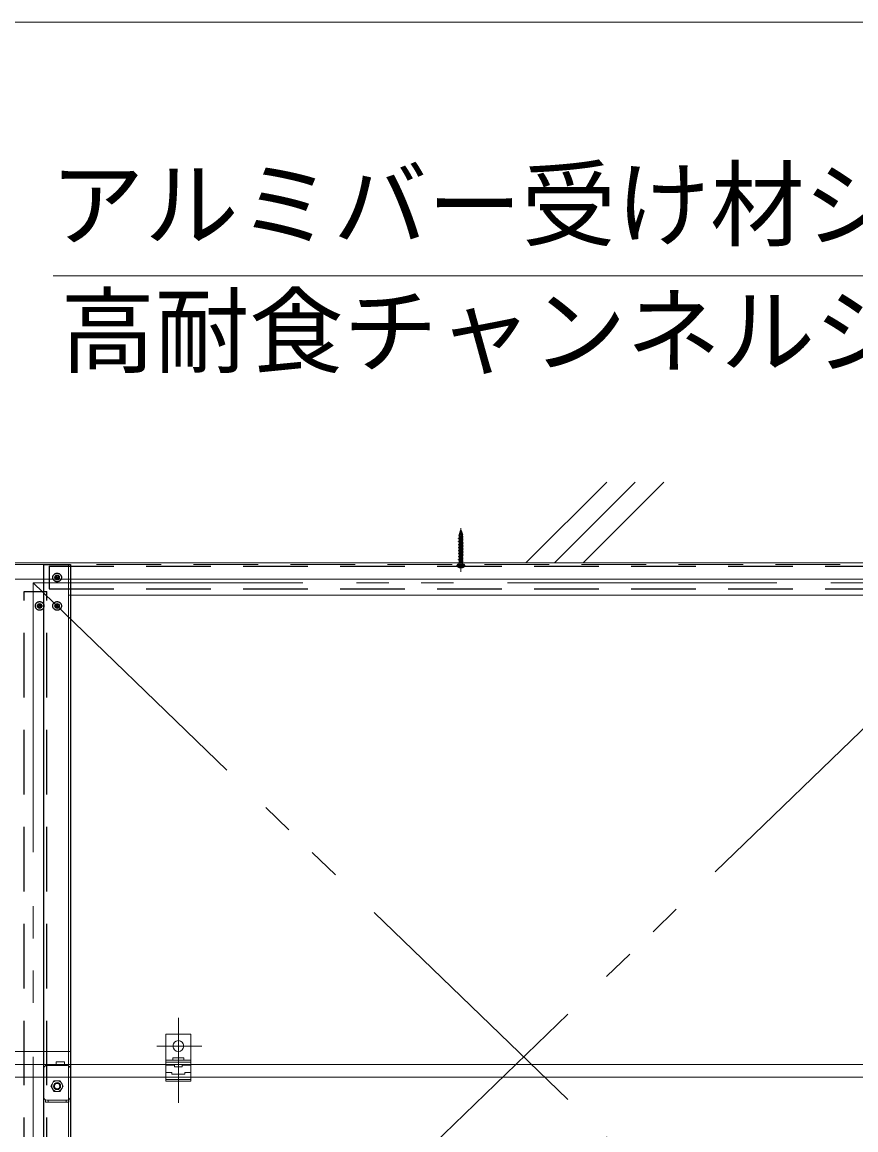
# Model space of a CAD drawing. Units: millimetres on the paper, with parts at other scales. Extents: x -195 to 195, y -135 to 132.
# Drawn here: x 46.7 to 62.17, y 10.34 to 30.91 of the extents above; entities that cross this region are included whole.
import ezdxf
from ezdxf.enums import TextEntityAlignment as Align

# ---------------------------------------------------------------- set-up
doc = ezdxf.new("R2010")
doc.units = ezdxf.units.MM
for name, pattern in [('CHAIN1', [8, 5, -1, 1, -1]), ('DASHED1', [1.8, 1.2, -0.6]), ('DOUBLE_CHAIN1', [8.8, 5, -1, 0.6, -0.6, 0.6, -1])]:
    doc.linetypes.add(name, pattern=pattern)
for name, color, linetype, lineweight in [('8-0_中心線', 4, 'CHAIN1', 9), ('8-1_吊り材', 7, 'Continuous', 18), ('8-2_野縁受け', 3, 'DASHED1', 18), ('8-3_野縁', 2, 'Continuous', 25), ('8-6_文字', 7, 'Continuous', 18), ('8-9_躯体他', 4, 'Continuous', 9), ('8-A_クリップ', 7, 'Continuous', 18), ('8-B_補強金具・金具・その他', 3, 'DASHED1', 18), ('8-C_ビス・アンカーボルト・強調図形', 2, 'DASHED1', 25), ('8-D_パネル', 4, 'DOUBLE_CHAIN1', 9), ('F-3_野縁', 3, 'Continuous', 18)]:
    doc.layers.add(name, color=color, linetype=linetype, lineweight=lineweight)
doc.styles.add('ＭＳ ゴシック', font='')
doc.styles.get('ＭＳ ゴシック').set_extended_font_data('MS Gothic')

msp = doc.modelspace()

# ---------------------------------------------------------------- linework, layer by layer
at = {"layer": '8-0_中心線'}
for p, q in [((54.842, 20.705), (54.842, 21.518)), ((49.599, 10.847), (49.599, 12.422)), ((49.2, 11.9), (50.037, 11.9))]:
    msp.add_line(p, q, dxfattribs=at)
at = {"layer": '8-1_吊り材'}
for p, q in [((49.829, 11.25), (49.829, 12.12)), ((49.829, 11.6), (49.369, 11.6)), ((49.369, 11.56), (49.829, 11.56)), ((49.369, 11.543), (49.529, 11.543)), ((49.669, 11.56), (49.669, 11.514)), ((49.669, 11.543), (49.829, 11.543)), ((49.369, 11.407), (49.479, 11.407)), ((49.479, 11.378), (49.479, 11.407)), ((49.479, 11.378), (49.719, 11.378)), ((49.529, 11.514), (49.669, 11.514)), ((49.719, 11.407), (49.719, 11.378)), ((49.719, 11.407), (49.829, 11.407)), ((49.369, 11.279), (49.829, 11.279)), ((49.369, 11.25), (49.829, 11.25))]:
    msp.add_line(p, q, dxfattribs=at)
at = {"layer": '8-1_吊り材', "linetype": 'DASHED1'}
for p, q in [((49.829, 11.64), (49.369, 11.64)), ((49.499, 11.68), (49.499, 11.64))]:
    msp.add_line(p, q, dxfattribs=at)
at = {"layer": '8-1_吊り材'}
for points in [[(49.369, 11.25), (49.369, 12.12), (49.829, 12.12)], [(49.669, 11.56), (49.529, 11.56), (49.529, 11.514)]]:
    msp.add_lwpolyline(points, dxfattribs=at)
at = {"layer": '8-1_吊り材', "linetype": 'DASHED1'}
msp.add_lwpolyline([(49.499, 11.68), (49.699, 11.68), (49.699, 11.64)], dxfattribs=at)
at = {"layer": '8-1_吊り材'}
msp.add_circle((49.599, 11.9), 0.1, dxfattribs=at)
at = {"layer": '8-2_野縁受け', "linetype": 'Continuous'}
for p, q in [((45.599, 11.8), (47.599, 11.8)), ((47.599, 11.8), (47.599, 11.56)), ((17.882, 11.56), (118.68, 11.56))]:
    msp.add_line(p, q, dxfattribs=at)
msp.add_lwpolyline([(17.882, 11.56), (17.882, 11.32), (118.68, 11.32)], dxfattribs=at)
at = {"layer": '8-3_野縁'}
msp.add_line((47.099, 20.839), (47.099, -104.029), dxfattribs=at)
at = {"layer": '8-3_野縁', "linetype": 'DASHED1'}
for p, q in [((47.199, 20.811), (47.199, 20.391)), ((47.199, 20.811), (117.671, 20.811)), ((47.199, 20.391), (117.727, 20.391)), ((46.739, 20.339), (47.159, 20.339)), ((46.739, -104.029), (46.739, 20.339)), ((47.159, -104.029), (47.159, 20.339))]:
    msp.add_line(p, q, dxfattribs=at)
at = {"layer": '8-3_野縁'}
msp.add_lwpolyline([(47.099, 20.839), (47.599, 20.839), (47.599, -104.029)], dxfattribs=at)
at = {"layer": '8-6_文字'}
msp.add_lwpolyline([(47.273, 26.202), (70.502, 26.202), (72.142, 11.626)], dxfattribs=at)
at = {"layer": '8-9_躯体他'}
for p, q in [((57.548, 22.371), (56.048, 20.871)), ((58.078, 22.371), (56.578, 20.871)), ((58.608, 22.371), (57.108, 20.871)), ((117.663, 20.871), (17.482, 20.871))]:
    msp.add_line(p, q, dxfattribs=at)
at = {"layer": '8-A_クリップ'}
for p, q in [((47.134, 11.55), (47.489, 11.55)), ((47.134, 11.55), (47.134, 11.531)), ((47.159, 11.536), (47.539, 11.536)), ((47.18, 11.536), (47.18, 11.55)), ((47.329, 11.606), (47.329, 11.55)), ((47.329, 11.606), (47.489, 11.606)), ((47.329, 11.56), (47.489, 11.56)), ((47.489, 11.536), (47.489, 11.606)), ((47.099, 11.476), (47.099, 10.956)), ((47.599, 10.956), (47.599, 11.476)), ((47.291, 11.256), (47.39, 11.256)), ((47.308, 11.256), (47.407, 11.256)), ((47.291, 11.056), (47.39, 11.056)), ((47.159, 10.896), (47.539, 10.896)), ((47.18, 10.856), (47.18, 10.896)), ((47.18, 10.856), (47.518, 10.856)), ((47.518, 10.896), (47.518, 10.856))]:
    msp.add_line(p, q, dxfattribs=at)
at = {"layer": '8-A_クリップ', "linetype": 'DASHED1'}
for p in [(47.564, 10.902), (47.518, 10.856)]:
    msp.add_line(p, (47.564, 10.856), dxfattribs=at)
at = {"layer": '8-A_クリップ'}
for points in [[(47.291, 11.256), (47.234, 11.156), (47.291, 11.056)], [(47.407, 11.056), (47.464, 11.156), (47.407, 11.256)], [(47.308, 11.056), (47.407, 11.056), (47.407, 11.056)]]:
    msp.add_lwpolyline(points, dxfattribs=at)
at = {"layer": '8-A_クリップ', "linetype": 'DASHED1'}
msp.add_lwpolyline([(47.134, 10.902), (47.134, 10.856), (47.18, 10.856)], dxfattribs=at)
at = {"layer": '8-A_クリップ'}
for radius in [0.1, 0.065, 0.06, 0.05]:
    msp.add_circle((47.349, 11.156), radius, dxfattribs=at)
for centre, start, end in [((47.159, 11.476), 90, 180), ((47.539, 11.476), 0, 90), ((47.159, 10.956), 180, 270), ((47.539, 10.956), 270, 0)]:
    msp.add_arc(centre, 0.06, start, end, dxfattribs=at)
at = {"layer": '8-B_補強金具・金具・その他', "linetype": 'Continuous'}
for p, q in [((17.482, 20.871), (117.663, 20.871)), ((17.482, 20.871), (117.663, 20.871)), ((47.559, 20.839), (47.559, -104.029)), ((17.482, 20.571), (117.663, 20.571)), ((47.559, 20.271), (117.742, 20.271))]:
    msp.add_line(p, q, dxfattribs=at)
at = {"layer": '8-B_補強金具・金具・その他'}
msp.add_line((17.482, 20.839), (117.667, 20.839), dxfattribs=at)
at = {"layer": '8-B_補強金具・金具・その他', "linetype": 'Continuous'}
for centre in [(47.349, 20.601), (47.025, 20.072), (47.349, 20.072)]:
    msp.add_circle(centre, 0.045, dxfattribs=at)
at = {"layer": '8-C_ビス・アンカーボルト・強調図形'}
for p, q in [((54.81, 21.387), (54.819, 21.391)), ((54.815, 21.39), (54.815, 21.396)), ((54.815, 21.396), (54.817, 21.391)), ((54.839, 21.391), (54.845, 21.394)), ((54.84, 21.39), (54.844, 21.392)), ((54.842, 21.479), (54.869, 21.396)), ((54.869, 21.387), (54.869, 21.396)), ((54.799, 21.328), (54.822, 21.335)), ((54.799, 21.325), (54.822, 21.332)), ((54.799, 21.325), (54.799, 21.328)), ((54.799, 21.325), (54.815, 21.321)), ((54.799, 21.272), (54.825, 21.28)), ((54.799, 21.269), (54.826, 21.277)), ((54.799, 21.269), (54.799, 21.272)), ((54.799, 21.269), (54.815, 21.264)), ((54.799, 21.215), (54.829, 21.225)), ((54.799, 21.212), (54.829, 21.222)), ((54.799, 21.212), (54.799, 21.215)), ((54.799, 21.212), (54.815, 21.208)), ((54.806, 21.38), (54.81, 21.387)), ((54.806, 21.38), (54.82, 21.385)), ((54.806, 21.38), (54.815, 21.377)), ((54.824, 21.362), (54.809, 21.356)), ((54.809, 21.354), (54.825, 21.36)), ((54.809, 21.354), (54.815, 21.35)), ((54.809, 21.299), (54.828, 21.307)), ((54.809, 21.297), (54.828, 21.305)), ((54.809, 21.297), (54.815, 21.294)), ((54.809, 21.243), (54.831, 21.252)), ((54.809, 21.241), (54.831, 21.25)), ((54.809, 21.241), (54.815, 21.237)), ((54.809, 21.187), (54.834, 21.197)), ((54.809, 21.185), (54.834, 21.195)), ((54.815, 21.377), (54.819, 21.379)), ((54.815, 21.359), (54.815, 21.377)), ((54.815, 21.359), (54.846, 21.375)), ((54.815, 21.35), (54.853, 21.37)), ((54.815, 21.333), (54.815, 21.35)), ((54.815, 21.321), (54.864, 21.346)), ((54.815, 21.303), (54.869, 21.331)), ((54.815, 21.294), (54.869, 21.322)), ((54.815, 21.303), (54.815, 21.321)), ((54.815, 21.277), (54.815, 21.294)), ((54.815, 21.264), (54.864, 21.29)), ((54.815, 21.246), (54.869, 21.275)), ((54.815, 21.237), (54.869, 21.266)), ((54.815, 21.246), (54.815, 21.264)), ((54.815, 21.22), (54.815, 21.237)), ((54.815, 21.208), (54.864, 21.234)), ((54.815, 21.19), (54.869, 21.218)), ((54.815, 21.181), (54.869, 21.209)), ((54.815, 21.19), (54.815, 21.208)), ((54.82, 21.335), (54.869, 21.36)), ((54.82, 21.278), (54.869, 21.304)), ((54.82, 21.222), (54.869, 21.248)), ((54.82, 21.166), (54.869, 21.191)), ((54.822, 21.335), (54.822, 21.332)), ((54.824, 21.362), (54.825, 21.36)), ((54.825, 21.28), (54.826, 21.277)), ((54.828, 21.366), (54.829, 21.357)), ((54.828, 21.307), (54.828, 21.305)), ((54.829, 21.225), (54.829, 21.222)), ((54.83, 21.34), (54.83, 21.329)), ((54.831, 21.311), (54.832, 21.303)), ((54.831, 21.252), (54.831, 21.25)), ((54.843, 21.37), (54.832, 21.365)), ((54.832, 21.365), (54.832, 21.364)), ((54.833, 21.285), (54.834, 21.274)), ((54.834, 21.197), (54.834, 21.195)), ((54.835, 21.257), (54.835, 21.248)), ((54.836, 21.31), (54.875, 21.328)), ((54.836, 21.309), (54.875, 21.326)), ((54.836, 21.31), (54.836, 21.309)), ((54.836, 21.23), (54.837, 21.219)), ((54.838, 21.341), (54.885, 21.356)), ((54.838, 21.338), (54.885, 21.353)), ((54.838, 21.341), (54.838, 21.338)), ((54.838, 21.202), (54.839, 21.193)), ((54.839, 21.256), (54.875, 21.271)), ((54.839, 21.254), (54.875, 21.269)), ((54.839, 21.256), (54.839, 21.254)), ((54.841, 21.285), (54.885, 21.3)), ((54.841, 21.282), (54.885, 21.297)), ((54.841, 21.285), (54.841, 21.282)), ((54.842, 21.201), (54.875, 21.215)), ((54.842, 21.199), (54.875, 21.213)), ((54.842, 21.201), (54.842, 21.199)), ((54.843, 21.37), (54.849, 21.373)), ((54.844, 21.23), (54.885, 21.243)), ((54.844, 21.23), (54.845, 21.227)), ((54.845, 21.227), (54.885, 21.24)), ((54.848, 21.175), (54.885, 21.187)), ((54.864, 21.382), (54.872, 21.386)), ((54.864, 21.377), (54.873, 21.38)), ((54.866, 21.377), (54.869, 21.378)), ((54.867, 21.386), (54.869, 21.387)), ((54.872, 21.386), (54.869, 21.387)), ((54.873, 21.38), (54.869, 21.378)), ((54.869, 21.36), (54.869, 21.378)), ((54.885, 21.356), (54.869, 21.36)), ((54.869, 21.331), (54.869, 21.348)), ((54.875, 21.328), (54.869, 21.331)), ((54.875, 21.326), (54.869, 21.322)), ((54.869, 21.304), (54.869, 21.322)), ((54.885, 21.3), (54.869, 21.304)), ((54.869, 21.275), (54.869, 21.292)), ((54.875, 21.271), (54.869, 21.275)), ((54.875, 21.269), (54.869, 21.266)), ((54.869, 21.248), (54.869, 21.266)), ((54.885, 21.243), (54.869, 21.248)), ((54.869, 21.218), (54.869, 21.235)), ((54.875, 21.215), (54.869, 21.218)), ((54.875, 21.213), (54.869, 21.209)), ((54.869, 21.191), (54.869, 21.209)), ((54.885, 21.187), (54.869, 21.191)), ((54.873, 21.38), (54.872, 21.386)), ((54.875, 21.326), (54.875, 21.328)), ((54.875, 21.269), (54.875, 21.271)), ((54.875, 21.213), (54.875, 21.215)), ((54.885, 21.353), (54.885, 21.356)), ((54.885, 21.297), (54.885, 21.3)), ((54.885, 21.24), (54.885, 21.243)), ((54.885, 21.184), (54.885, 21.187)), ((54.799, 21.159), (54.832, 21.17)), ((54.799, 21.156), (54.832, 21.167)), ((54.799, 21.156), (54.799, 21.159)), ((54.799, 21.156), (54.815, 21.152)), ((54.799, 21.102), (54.835, 21.114)), ((54.799, 21.099), (54.836, 21.111)), ((54.799, 21.099), (54.799, 21.102)), ((54.799, 21.099), (54.815, 21.095)), ((54.799, 21.046), (54.839, 21.059)), ((54.799, 21.043), (54.839, 21.056)), ((54.799, 21.043), (54.799, 21.046)), ((54.799, 21.043), (54.815, 21.039)), ((54.799, 20.99), (54.842, 21.004)), ((54.799, 20.987), (54.842, 21.001)), ((54.799, 20.987), (54.799, 20.99)), ((54.799, 20.987), (54.815, 20.982)), ((54.809, 21.185), (54.815, 21.181)), ((54.809, 21.13), (54.838, 21.142)), ((54.809, 21.128), (54.838, 21.14)), ((54.809, 21.128), (54.815, 21.125)), ((54.809, 21.074), (54.841, 21.087)), ((54.809, 21.072), (54.841, 21.085)), ((54.809, 21.072), (54.815, 21.068)), ((54.809, 21.017), (54.844, 21.032)), ((54.809, 21.015), (54.844, 21.03)), ((54.809, 21.015), (54.815, 21.012)), ((54.815, 21.164), (54.815, 21.181)), ((54.815, 21.152), (54.864, 21.177)), ((54.815, 21.134), (54.869, 21.162)), ((54.815, 21.125), (54.869, 21.153)), ((54.815, 21.134), (54.815, 21.152)), ((54.815, 21.108), (54.815, 21.125)), ((54.815, 21.095), (54.864, 21.121)), ((54.815, 21.077), (54.869, 21.105)), ((54.815, 21.068), (54.869, 21.096)), ((54.815, 21.077), (54.815, 21.095)), ((54.815, 21.051), (54.815, 21.068)), ((54.815, 21.039), (54.864, 21.064)), ((54.815, 21.021), (54.869, 21.049)), ((54.815, 21.012), (54.869, 21.04)), ((54.815, 21.021), (54.815, 21.039)), ((54.815, 20.995), (54.815, 21.012)), ((54.815, 20.982), (54.864, 21.008)), ((54.815, 20.964), (54.869, 20.993)), ((54.815, 20.955), (54.869, 20.984)), ((54.815, 20.964), (54.815, 20.982)), ((54.82, 21.109), (54.869, 21.135)), ((54.82, 21.053), (54.869, 21.078)), ((54.82, 20.996), (54.869, 21.022)), ((54.832, 21.17), (54.832, 21.167)), ((54.835, 21.114), (54.836, 21.111)), ((54.838, 21.142), (54.838, 21.14)), ((54.839, 21.059), (54.839, 21.056)), ((54.84, 21.176), (54.84, 21.165)), ((54.841, 21.147), (54.842, 21.139)), ((54.841, 21.087), (54.841, 21.085)), ((54.842, 21.004), (54.842, 21.001)), ((54.843, 21.121), (54.844, 21.11)), ((54.844, 21.032), (54.844, 21.03)), ((54.845, 21.092), (54.845, 21.084)), ((54.846, 21.146), (54.875, 21.158)), ((54.846, 21.144), (54.875, 21.156)), ((54.846, 21.146), (54.846, 21.144)), ((54.846, 21.066), (54.847, 21.055)), ((54.848, 21.172), (54.885, 21.184)), ((54.848, 21.175), (54.848, 21.172)), ((54.848, 21.038), (54.849, 21.029)), ((54.849, 21.091), (54.875, 21.102)), ((54.849, 21.089), (54.875, 21.1)), ((54.849, 21.091), (54.849, 21.089)), ((54.85, 21.012), (54.85, 21.001)), ((54.851, 21.119), (54.885, 21.131)), ((54.851, 21.116), (54.885, 21.128)), ((54.851, 21.119), (54.851, 21.116)), ((54.851, 20.983), (54.852, 20.974)), ((54.852, 21.036), (54.875, 21.046)), ((54.852, 21.034), (54.875, 21.044)), ((54.852, 21.036), (54.852, 21.034)), ((54.854, 21.064), (54.885, 21.074)), ((54.854, 21.064), (54.855, 21.061)), ((54.855, 21.061), (54.885, 21.071)), ((54.855, 20.981), (54.875, 20.989)), ((54.855, 20.981), (54.856, 20.979)), ((54.856, 20.979), (54.875, 20.987)), ((54.858, 21.009), (54.885, 21.018)), ((54.858, 21.006), (54.885, 21.015)), ((54.858, 21.009), (54.858, 21.006)), ((54.869, 21.162), (54.869, 21.179)), ((54.875, 21.158), (54.869, 21.162)), ((54.875, 21.156), (54.869, 21.153)), ((54.869, 21.135), (54.869, 21.153)), ((54.885, 21.131), (54.869, 21.135)), ((54.869, 21.105), (54.869, 21.122)), ((54.875, 21.102), (54.869, 21.105)), ((54.875, 21.1), (54.869, 21.096)), ((54.869, 21.078), (54.869, 21.096)), ((54.885, 21.074), (54.869, 21.078)), ((54.869, 21.049), (54.869, 21.066)), ((54.875, 21.046), (54.869, 21.049)), ((54.875, 21.044), (54.869, 21.04)), ((54.869, 21.022), (54.869, 21.04)), ((54.885, 21.018), (54.869, 21.022)), ((54.869, 20.993), (54.869, 21.01)), ((54.875, 20.989), (54.869, 20.993)), ((54.875, 20.987), (54.869, 20.984)), ((54.869, 20.966), (54.869, 20.984)), ((54.875, 21.156), (54.875, 21.158)), ((54.875, 21.1), (54.875, 21.102)), ((54.875, 21.044), (54.875, 21.046)), ((54.875, 20.987), (54.875, 20.989)), ((54.885, 21.128), (54.885, 21.131)), ((54.885, 21.071), (54.885, 21.074)), ((54.885, 21.015), (54.885, 21.018)), ((54.772, 20.819), (54.772, 20.829)), ((54.902, 20.839), (54.782, 20.839)), ((54.902, 20.839), (54.782, 20.839)), ((54.799, 20.933), (54.845, 20.948)), ((54.799, 20.93), (54.846, 20.945)), ((54.799, 20.93), (54.799, 20.933)), ((54.799, 20.93), (54.815, 20.926)), ((54.801, 20.791), (54.824, 20.837)), ((54.812, 20.849), (54.802, 20.839)), ((54.809, 20.961), (54.848, 20.977)), ((54.809, 20.959), (54.848, 20.975)), ((54.809, 20.959), (54.815, 20.955)), ((54.81, 20.905), (54.851, 20.922)), ((54.81, 20.902), (54.851, 20.92)), ((54.81, 20.902), (54.815, 20.899)), ((54.811, 20.881), (54.849, 20.893)), ((54.812, 20.879), (54.811, 20.881)), ((54.873, 20.879), (54.812, 20.879)), ((54.812, 20.849), (54.812, 20.879)), ((54.812, 20.849), (54.873, 20.849)), ((54.814, 20.882), (54.815, 20.899)), ((54.815, 20.938), (54.815, 20.955)), ((54.815, 20.926), (54.864, 20.952)), ((54.815, 20.908), (54.869, 20.936)), ((54.815, 20.899), (54.869, 20.927)), ((54.815, 20.908), (54.815, 20.926)), ((54.819, 20.883), (54.869, 20.909)), ((54.82, 20.94), (54.869, 20.966)), ((54.824, 20.837), (54.842, 20.846)), ((54.835, 20.879), (54.883, 20.901)), ((54.861, 20.837), (54.842, 20.846)), ((54.845, 20.948), (54.846, 20.945)), ((54.848, 20.977), (54.848, 20.975)), ((54.851, 20.922), (54.851, 20.92)), ((54.853, 20.957), (54.854, 20.946)), ((54.855, 20.928), (54.855, 20.92)), ((54.856, 20.903), (54.857, 20.889)), ((54.859, 20.926), (54.875, 20.933)), ((54.859, 20.924), (54.875, 20.931)), ((54.859, 20.926), (54.859, 20.924)), ((54.861, 20.953), (54.885, 20.961)), ((54.861, 20.951), (54.885, 20.958)), ((54.861, 20.953), (54.861, 20.951)), ((54.883, 20.791), (54.861, 20.837)), ((54.864, 20.898), (54.885, 20.905)), ((54.885, 20.961), (54.869, 20.966)), ((54.869, 20.936), (54.869, 20.953)), ((54.875, 20.933), (54.869, 20.936)), ((54.875, 20.931), (54.869, 20.927)), ((54.869, 20.909), (54.869, 20.927)), ((54.885, 20.905), (54.869, 20.909)), ((54.871, 20.879), (54.87, 20.895)), ((54.873, 20.849), (54.873, 20.879)), ((54.873, 20.849), (54.883, 20.839)), ((54.875, 20.931), (54.875, 20.933)), ((54.883, 20.901), (54.885, 20.905)), ((54.885, 20.958), (54.885, 20.961))]:
    msp.add_line(p, q, dxfattribs=at)
for points in [[(54.815, 21.396), (54.842, 21.479), (54.842, 21.396)], [(54.819, 21.391), (54.82, 21.385), (54.819, 21.379), (54.819, 21.371)], [(54.842, 21.396), (54.839, 21.391), (54.84, 21.39), (54.839, 21.375)], [(54.842, 21.396), (54.845, 21.394), (54.844, 21.392), (54.846, 21.375), (54.849, 21.373), (54.849, 21.372)], [(54.869, 21.396), (54.867, 21.386), (54.864, 21.382), (54.864, 21.377), (54.866, 21.377), (54.865, 21.371)], [(54.809, 21.354), (54.809, 21.356), (54.815, 21.359)], [(54.809, 21.297), (54.809, 21.299), (54.815, 21.303)], [(54.809, 21.241), (54.809, 21.243), (54.815, 21.246)], [(54.809, 21.185), (54.809, 21.187), (54.815, 21.19)], [(54.838, 21.341), (54.83, 21.34), (54.822, 21.335)], [(54.822, 21.332), (54.83, 21.329), (54.838, 21.338)], [(54.832, 21.365), (54.828, 21.366), (54.824, 21.362)], [(54.825, 21.36), (54.829, 21.357), (54.832, 21.364)], [(54.841, 21.285), (54.833, 21.285), (54.825, 21.28)], [(54.826, 21.277), (54.834, 21.274), (54.841, 21.282)], [(54.836, 21.31), (54.831, 21.311), (54.828, 21.307)], [(54.828, 21.305), (54.832, 21.303), (54.836, 21.309)], [(54.844, 21.23), (54.836, 21.23), (54.829, 21.225)], [(54.829, 21.222), (54.837, 21.219), (54.845, 21.227)], [(54.839, 21.256), (54.835, 21.257), (54.831, 21.252)], [(54.831, 21.25), (54.835, 21.248), (54.839, 21.254)], [(54.832, 21.364), (54.844, 21.368), (54.85, 21.371)], [(54.842, 21.201), (54.838, 21.202), (54.834, 21.197)], [(54.834, 21.195), (54.839, 21.193), (54.842, 21.199)], [(54.809, 21.128), (54.809, 21.13), (54.815, 21.134)], [(54.809, 21.072), (54.809, 21.074), (54.815, 21.077)], [(54.809, 21.015), (54.809, 21.017), (54.815, 21.021)], [(54.848, 21.175), (54.84, 21.176), (54.832, 21.17)], [(54.832, 21.167), (54.84, 21.165), (54.848, 21.172)], [(54.851, 21.119), (54.843, 21.121), (54.835, 21.114)], [(54.836, 21.111), (54.844, 21.11), (54.851, 21.116)], [(54.846, 21.146), (54.841, 21.147), (54.838, 21.142)], [(54.838, 21.14), (54.842, 21.139), (54.846, 21.144)], [(54.854, 21.064), (54.846, 21.066), (54.839, 21.059)], [(54.839, 21.056), (54.847, 21.055), (54.855, 21.061)], [(54.849, 21.091), (54.845, 21.092), (54.841, 21.087)], [(54.841, 21.085), (54.845, 21.084), (54.849, 21.089)], [(54.858, 21.009), (54.85, 21.012), (54.842, 21.004)], [(54.842, 21.001), (54.85, 21.001), (54.858, 21.006)], [(54.852, 21.036), (54.848, 21.038), (54.844, 21.032)], [(54.844, 21.03), (54.849, 21.029), (54.852, 21.034)], [(54.855, 20.981), (54.851, 20.983), (54.848, 20.977)], [(54.912, 20.819), (54.912, 20.829), (54.772, 20.829)], [(54.809, 20.959), (54.809, 20.961), (54.815, 20.964)], [(54.81, 20.902), (54.81, 20.905), (54.815, 20.908)], [(54.861, 20.953), (54.853, 20.957), (54.845, 20.948)], [(54.846, 20.945), (54.854, 20.946), (54.861, 20.951)], [(54.848, 20.975), (54.852, 20.974), (54.856, 20.979)], [(54.859, 20.926), (54.855, 20.928), (54.851, 20.922)], [(54.851, 20.92), (54.855, 20.92), (54.859, 20.924)]]:
    msp.add_lwpolyline(points, dxfattribs=at)
msp.add_lwpolyline([(54.849, 20.893), (54.857, 20.889), (54.864, 20.898), (54.856, 20.903)], close=True, dxfattribs=at)
for centre in [(47.349, 20.601), (47.025, 20.072), (47.349, 20.072)]:
    msp.add_circle(centre, 0.08, dxfattribs=at)
at = {"layer": '8-C_ビス・アンカーボルト・強調図形', "linetype": 'Continuous'}
for centre, radius in [((47.349, 20.601), 0.041), ((47.349, 20.601), 0.034), ((47.025, 20.072), 0.041), ((47.025, 20.072), 0.034), ((47.349, 20.072), 0.041), ((47.349, 20.072), 0.034)]:
    msp.add_circle(centre, radius, dxfattribs=at)
at = {"layer": '8-C_ビス・アンカーボルト・強調図形'}
for centre, radius, start, end in [((54.827, 21.385), 0.0153, 239.3604, 319.861), ((54.858, 21.385), 0.0153, 234.7369, 300.6396), ((54.782, 20.829), 0.01, 90, 180), ((54.792, 20.819), 0.02, 180, 233.4704), ((54.842, 20.887), 0.104, 233.4704, 306.5296), ((54.902, 20.829), 0.01, 0, 90), ((54.892, 20.819), 0.02, 306.5296, 360)]:
    msp.add_arc(centre, radius, start, end, dxfattribs=at)
at = {"layer": '8-C_ビス・アンカーボルト・強調図形', "linetype": 'Continuous'}
for centre, radius, start, end in [((47.312, 20.657), 0.067, 274.2468, 303.6215), ((47.307, 20.566), 0.0547, 39.9399, 76.1287), ((47.391, 20.637), 0.0547, 219.9398, 256.1286), ((47.387, 20.546), 0.067, 94.2467, 123.6215), ((46.988, 20.128), 0.067, 274.2468, 303.6215), ((46.983, 20.037), 0.0547, 39.9399, 76.1287), ((47.062, 20.016), 0.067, 94.2467, 123.6215), ((47.067, 20.107), 0.0547, 219.9398, 256.1286), ((47.312, 20.016), 0.067, 56.3785, 85.7533), ((47.307, 20.107), 0.0547, 283.8714, 320.0602), ((47.391, 20.037), 0.0547, 103.8713, 140.0601), ((47.386, 20.128), 0.067, 236.3785, 265.7532)]:
    msp.add_arc(centre, radius, start, end, dxfattribs=at)
at = {"layer": '8-D_パネル'}
for p, q in [((46.906, 20.5), (46.906, -104.029)), ((46.906, 20.5), (65.106, 2.9)), ((46.906, 2.9), (65.106, 20.5))]:
    msp.add_line(p, q, dxfattribs=at)
msp.add_lwpolyline([(46.906, 20.5), (65.106, 20.5), (65.106, -104.029)], dxfattribs=at)
at = {"layer": 'F-3_野縁'}
msp.add_lwpolyline([(2, 30.912), (191, 30.912), (191, -112.5)], dxfattribs=at)

# ---------------------------------------------------------------- texts
at = {"layer": '8-6_文字', "style": 'ＭＳ ゴシック'}
for s, p in [('アルミバー受け材ジョイント', (47.218, 26.502)), ('高耐食チャンネルジョイント', (47.413, 24.15))]:
    msp.add_text(s, height=1.283, dxfattribs=at).set_placement(p, align=Align.BOTTOM_LEFT)

doc.saveas('drawing.dxf')
